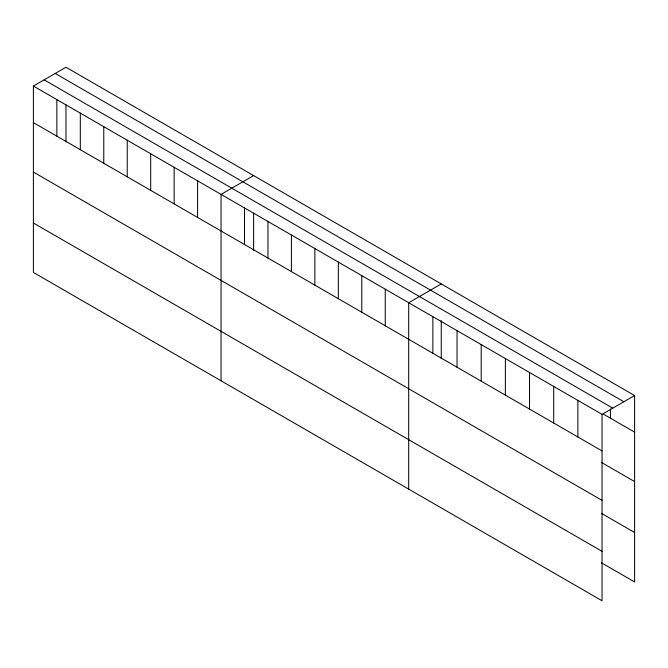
<?xml version="1.0" encoding="UTF-8"?>
<svg xmlns="http://www.w3.org/2000/svg" width="668" height="668" viewBox="0 0 668 668"><rect width="100%" height="100%" fill="white"/><g stroke="black" fill="none" stroke-linecap="round" stroke-linejoin="round"><path stroke-width="1" d="M253.615 213.201L253.615 250.283M441.264 320.506L441.264 358.616M33.4 86.047L602.035 414.352L602.035 600.749L33.4 272.452L33.4 86.047L65.965 67.251L634.6 395.548L634.6 581.953L601.484 562.832M253.615 175.592L221.05 194.388L221.05 380.785M441.264 283.933L408.699 302.729L408.699 489.126M602.035 414.352L634.6 395.548M55.219 73.455L623.854 401.752M44.146 79.851L612.781 408.148M603.271 414.043L634.6 432.129M33.4 122.628L602.035 450.933M601.484 462.448L634.6 481.57M33.4 172.068L602.035 500.374M601.484 513.391L634.6 532.513M33.4 223.012L602.035 551.309M610.435 409.033L610.435 418.176M577.87 400.399L577.87 436.981M553.705 386.446L553.705 423.028M529.54 372.493L529.54 409.075M505.367 358.541L505.367 395.122M481.202 344.588L481.202 381.169M457.037 330.635L457.037 367.216M432.872 316.682L432.872 353.263M385.244 289.186L385.244 325.767M361.789 275.642L361.789 312.223M338.334 262.098L338.334 298.679M314.879 248.563L314.879 285.136M291.423 235.019L291.423 271.6M267.96 221.475L267.96 258.057M244.505 207.932L244.505 244.513M197.594 180.844L197.594 217.426M174.139 167.309L174.139 203.882M150.684 153.765L150.684 190.347M127.229 140.222L127.229 176.803M103.765 126.678L103.765 163.259M80.31 113.134L80.31 149.715M65.965 104.859L65.965 141.942M56.855 99.59L56.855 136.172"/></g></svg>
